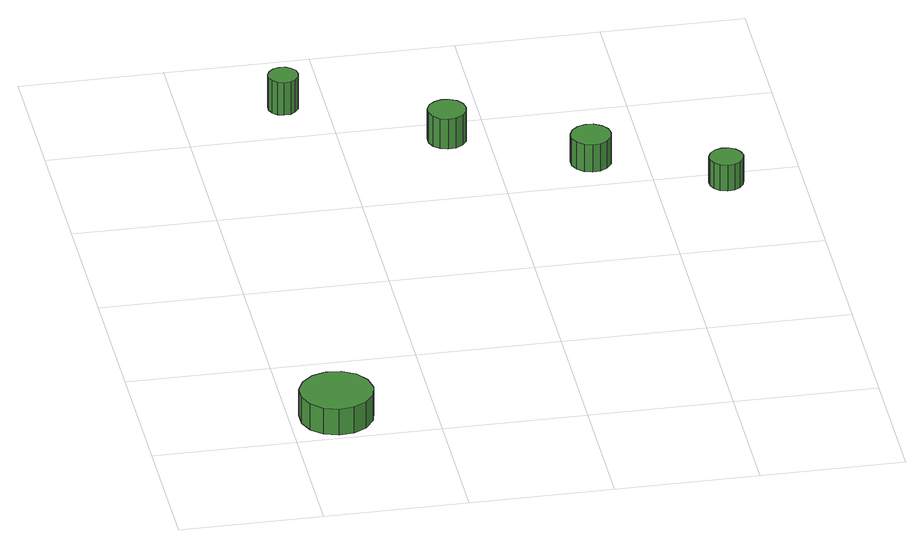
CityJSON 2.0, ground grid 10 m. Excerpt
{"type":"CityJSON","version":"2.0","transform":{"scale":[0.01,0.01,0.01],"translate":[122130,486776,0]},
"CityObjects":{
"tree1":{"type":"SolitaryVegetationObject","attributes":{"function":"something"},"geometry":[{"type":"MultiSurface","lod":"1","boundaries":[[[0,1,2,3,4,5,6,7,8,9,10,11,12,13,14]],[[15,16,17,18,19,20,21,22,23,24,25,26,27,28,29]],[[0,29,28,1]],[[1,28,27,2]],[[2,27,26,3]],[[3,26,25,4]],[[4,25,24,5]],[[5,24,23,6]],[[6,23,22,7]],[[7,22,21,8]],[[8,21,20,9]],[[9,20,19,10]],[[10,19,18,11]],[[11,18,17,12]],[[12,17,16,13]],[[13,16,15,14]],[[14,15,29,0]]]}]},
"tree2":{"type":"SolitaryVegetationObject","attributes":{"function":"something"}},
"tree3":{"type":"SolitaryVegetationObject","attributes":{"function":"something"}},
"tree4":{"type":"SolitaryVegetationObject","attributes":{"function":"something"}},
"tree5":{"type":"SolitaryVegetationObject","attributes":{"function":"something"}},
"tree6":{"type":"SolitaryVegetationObject","attributes":{"function":"something"},"geometry":[{"type":"MultiSurface","lod":"1","boundaries":[[[30,31,32,33,34,35,36,37,38,39,40,41,42,43,44]],[[45,46,47,48,49,50,51,52,53,54,55,56,57,58,59]],[[30,59,58,31]],[[31,58,57,32]],[[32,57,56,33]],[[33,56,55,34]],[[34,55,54,35]],[[35,54,53,36]],[[36,53,52,37]],[[37,52,51,38]],[[38,51,50,39]],[[39,50,49,40]],[[40,49,48,41]],[[41,48,47,42]],[[42,47,46,43]],[[43,46,45,44]],[[44,45,59,30]]]}]},
"tree7":{"type":"SolitaryVegetationObject","attributes":{"function":"something"},"geometry":[{"type":"MultiSurface","lod":"1","boundaries":[[[60,61,62,63,64,65,66,67,68,69,70,71,72,73,74]],[[75,76,77,78,79,80,81,82,83,84,85,86,87,88,89]],[[60,89,88,61]],[[61,88,87,62]],[[62,87,86,63]],[[63,86,85,64]],[[64,85,84,65]],[[65,84,83,66]],[[66,83,82,67]],[[67,82,81,68]],[[68,81,80,69]],[[69,80,79,70]],[[70,79,78,71]],[[71,78,77,72]],[[72,77,76,73]],[[73,76,75,74]],[[74,75,89,60]]]}]},
"tree8":{"type":"SolitaryVegetationObject","attributes":{"function":"something"},"geometry":[{"type":"MultiSurface","lod":"1","boundaries":[[[90,91,92,93,94,95,96,97,98,99,100,101,102,103,104]],[[105,106,107,108,109,110,111,112,113,114,115,116,117,118,119]],[[90,119,118,91]],[[91,118,117,92]],[[92,117,116,93]],[[93,116,115,94]],[[94,115,114,95]],[[95,114,113,96]],[[96,113,112,97]],[[97,112,111,98]],[[98,111,110,99]],[[99,110,109,100]],[[100,109,108,101]],[[101,108,107,102]],[[102,107,106,103]],[[103,106,105,104]],[[104,105,119,90]]]}]},
"tree9":{"type":"SolitaryVegetationObject","attributes":{"function":"something"},"geometry":[{"type":"MultiSurface","lod":"1","boundaries":[[[120,121,122,123,124,125,126,127,128,129,130,131,132,133,134]],[[135,136,137,138,139,140,141,142,143,144,145,146,147,148,149]],[[120,149,148,121]],[[121,148,147,122]],[[122,147,146,123]],[[123,146,145,124]],[[124,145,144,125]],[[125,144,143,126]],[[126,143,142,127]],[[127,142,141,128]],[[128,141,140,129]],[[129,140,139,130]],[[130,139,138,131]],[[131,138,137,132]],[[132,137,136,133]],[[133,136,135,134]],[[134,135,149,120]]]}]}
},
"vertices":[
[577,288,230],[555,391,230],[493,477,230],[401,530,230],[296,541,230],[195,508,230],[116,437,230],[73,341,230],[73,235,230],[116,138,230],[195,67,230],[296,34,230],[401,45,230],[493,98,230],[555,184,230],[555,184,27],[493,98,27],[401,45,27],[296,34,27],[195,67,27],[116,138,27],[73,235,27],[73,341,27],[116,437,27],[195,508,27],[296,541,27],[401,530,27],[493,477,27],[555,391,27],[577,288,27],
[816,4402,275],[807,4445,275],[781,4480,275],[743,4502,275],[700,4507,275],[658,4493,275],[626,4464,275],[608,4424,275],[608,4380,275],[626,4340,275],[658,4311,275],[700,4297,275],[743,4302,275],[781,4324,275],[807,4359,275],[807,4359,21],[781,4324,21],[743,4302,21],[700,4297,21],[658,4311,21],[626,4340,21],[608,4380,21],[608,4424,21],[626,4464,21],[658,4493,21],[700,4507,21],[743,4502,21],[781,4480,21],[807,4445,21],[816,4402,21],
[1855,3772,264],[1844,3827,264],[1811,3872,264],[1763,3899,264],[1707,3905,264],[1655,3888,264],[1613,3851,264],[1591,3800,264],[1591,3744,264],[1613,3694,264],[1655,3656,264],[1707,3639,264],[1763,3645,264],[1811,3673,264],[1844,3718,264],[1844,3718,30],[1811,3673,30],[1763,3645,30],[1707,3639,30],[1655,3656,30],[1613,3694,30],[1591,3744,30],[1591,3800,30],[1613,3851,30],[1655,3888,30],[1707,3905,30],[1763,3899,30],[1811,3872,30],[1844,3827,30],[1855,3772,30],
[2764,3288,251],[2752,3345,251],[2718,3392,251],[2667,3421,251],[2609,3427,251],[2554,3409,251],[2511,3370,251],[2487,3317,251],[2487,3259,251],[2511,3205,251],[2554,3166,251],[2609,3148,251],[2667,3154,251],[2718,3184,251],[2752,3231,251],[2752,3231,39],[2718,3184,39],[2667,3154,39],[2609,3148,39],[2554,3166,39],[2511,3205,39],[2487,3259,39],[2487,3317,39],[2511,3370,39],[2554,3409,39],[2609,3427,39],[2667,3421,39],[2718,3392,39],[2752,3345,39],[2764,3288,39],
[3591,2837,248],[3580,2885,248],[3552,2925,248],[3509,2950,248],[3460,2955,248],[3413,2939,248],[3377,2907,248],[3357,2862,248],[3357,2812,248],[3377,2768,248],[3413,2735,248],[3460,2719,248],[3509,2725,248],[3552,2749,248],[3580,2789,248],[3580,2789,47],[3552,2749,47],[3509,2725,47],[3460,2719,47],[3413,2735,47],[3377,2768,47],[3357,2812,47],[3357,2862,47],[3377,2907,47],[3413,2939,47],[3460,2955,47],[3509,2950,47],[3552,2925,47],[3580,2885,47],[3591,2837,47]
]}
